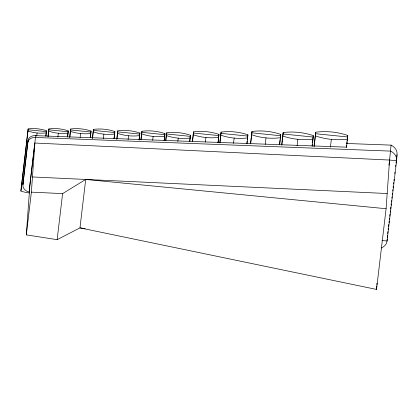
<?xml version="1.0" encoding="UTF-8"?>
<svg xmlns="http://www.w3.org/2000/svg" width="418" height="418" viewBox="0 0 418 418"><rect width="100%" height="100%" fill="white"/><g stroke="black" fill="none" stroke-linecap="round" stroke-linejoin="round"><path stroke-width="0.63" d="M29.459 192.98A25.399 15.518 6.8 0 1 20.9 191.057L28.163 128.906A25.399 15.518 6.8 0 1 46.466 130.75L45.933 136.085M35.687 135.646L29.088 192.087A8.741 6.913 4.1 0 1 22.901 184.641L28.048 140.458A7.022 5.554 4.1 0 1 35.687 135.646L346.512 147.167L346.642 145.323M20.9 191.057L28.163 128.906M22.901 184.641L28.048 140.458M85.126 228.683L79.969 227.878L57.141 239.676L26.318 234.874L29.971 183.915L34.417 146.363M26.318 234.874L31.376 192.144L34.898 143.024L389.576 160.057L396.583 160.768L387.058 241.019A10.978 8.684 4.1 0 1 381.159 247.994M48.133 136.325L48.906 128.922A26.836 16.401 6.8 0 1 68.249 130.876L67.627 136.984M69.801 137.141L70.652 129.01A28.283 17.284 6.8 0 1 91.035 131.064L90.335 137.909M92.53 138.285L93.465 129.392A29.668 18.131 6.8 0 1 114.846 131.55L114.135 138.515M116.909 139.189L117.782 130.829A30.639 18.726 6.8 0 1 139.863 133.055L139.142 140.124M141.028 139.743L141.906 131.278A31.987 19.547 6.8 0 1 164.958 133.603L164.232 140.777M165.805 140.751L166.615 132.846A33.038 20.189 6.8 0 1 190.42 135.249L189.845 141.216M192.573 141.232L193.544 131.848A35.248 21.543 6.8 0 1 218.948 134.413L218.128 142.501M219.941 142.956L221.08 132.114A37.202 22.734 6.8 0 1 247.89 134.815L246.981 143.719M250.669 143.844L251.976 131.487A39.903 24.385 6.8 0 1 280.734 134.392L279.652 144.806M281.836 145.103L283.158 132.59A41.831 25.566 6.8 0 1 313.307 135.631L312.215 146.206M314.231 146.227L315.721 132.224A44.46 27.17 6.8 0 1 347.76 135.458L346.501 147.523M376.529 289.428L386.086 208.723L85.706 179.447L79.969 227.878L376.529 289.428L376.754 286.267M376.848 285.003L376.984 283.101M386.086 208.723L389.576 160.057L391.065 145.124L346.773 143.484M387.188 239.174L387.058 241.019L381.963 240.502M387.277 237.946L387.455 235.491A10.978 8.684 4.1 0 1 387.319 236.374M391.065 145.124A12.138 9.604 4.1 0 1 397.011 154.78L396.583 160.768A12.138 9.604 4.1 0 0 390.631 151.107L35.556 137.485A7.022 5.554 4.1 0 0 27.917 142.303M36.706 136.211L37.087 132.987M45.855 135.918L46.466 130.75M47.986 136.691L48.906 128.922M57.877 137.12L58.337 133.232M67.559 136.702L68.249 130.876M57.141 239.676L62.601 193.607L85.706 179.447M69.665 137.37L70.652 129.01M80.136 137.412L80.59 133.551M90.272 137.496L91.035 131.064M92.399 138.4L93.465 129.392M103.356 138.661L103.889 134.157M114.009 138.63L114.846 131.55M116.784 139.236L117.782 130.829M128.091 139.628L128.551 135.751M139.095 139.523L139.863 133.055M140.908 139.68L141.906 131.278M152.685 140.296L153.145 136.414M164.117 140.714L164.347 138.776M164.499 137.48L164.958 133.603M165.695 140.594L166.615 132.846M177.838 141.383L178.225 138.154M189.657 141.707L190.42 135.249M192.4 141.54L193.544 131.848M205.4 142.036L205.933 137.512M217.956 142.81L218.948 134.413M219.858 142.46L221.08 132.114M233.542 143.264L234.158 138.086M246.819 143.87L247.127 141.284M247.278 139.993L247.508 138.05M247.66 136.759L247.89 134.815M250.523 143.766L251.976 131.487M265.237 144.362L266 137.898M279.511 144.727L280.123 139.56M280.274 138.269L280.734 134.392M281.701 144.868L283.158 132.59M297.094 145.772L297.856 139.309M312.079 145.971L312.309 144.032M312.46 142.742L313.307 135.631M314.038 146.41L315.721 132.224M330.429 147.105L331.343 139.366M346.768 143.839L346.997 141.906M347.149 140.615L347.76 135.458M387.685 233.552L387.914 231.614M388.144 229.681L388.296 228.39M388.526 226.451L388.756 224.513M388.986 222.575L389.137 221.284M389.367 219.351L389.519 218.055M389.748 216.122L389.978 214.183M390.208 212.245L390.36 210.954M390.59 209.016L390.82 207.082M391.049 205.144L391.201 203.853M391.431 201.915L391.582 200.624M391.891 198.043L392.042 196.747M392.272 194.814L392.424 193.524M392.732 190.937L392.883 189.647M393.113 187.708L393.265 186.418M393.573 183.836L393.725 182.546M393.955 180.607L394.106 179.317M394.796 173.507L394.947 172.216M395.637 166.401L395.789 165.11M396.018 163.177L396.248 161.238M396.478 159.3L397.011 154.78M388.959 165.235L389.576 160.057M32.468 176.96L387.172 193.534M31.376 192.144L62.601 193.607M315.611 133.729L347.651 136.963M283.054 134L313.202 137.047M251.882 132.84L280.635 135.74M220.991 133.368L247.801 136.075M193.461 133.044L218.865 135.604M166.531 133.964L190.342 136.367M141.827 132.36L164.88 134.685M117.704 131.863L139.79 134.089M93.392 130.395L114.772 132.553M70.585 129.967L90.967 132.025M48.843 129.831L68.181 131.78M28.1 129.763L46.403 131.607M23.074 184.385A8.741 6.913 4.1 0 1 23.032 182.802M280.499 137.7A39.903 24.385 6.8 0 1 251.74 134.795M46.314 132.856A25.399 15.518 6.8 0 1 28.011 131.006M68.087 133.096A26.836 16.401 6.8 0 1 48.749 131.147M90.868 133.41A28.283 17.284 6.8 0 1 70.485 131.351M114.668 134.006A29.668 18.131 6.8 0 1 93.287 131.853M139.68 135.594A30.639 18.726 6.8 0 1 117.599 133.368M164.77 136.252A31.987 19.547 6.8 0 1 141.718 133.927M190.227 137.987A33.038 20.189 6.8 0 1 166.416 135.584M218.739 137.334A35.248 21.543 6.8 0 1 193.335 134.768M247.67 137.898A37.202 22.734 6.8 0 1 220.861 135.197M313.056 139.095A41.831 25.566 6.8 0 1 282.908 136.054M347.494 139.142A44.46 27.17 6.8 0 1 315.454 135.907"/></g></svg>
